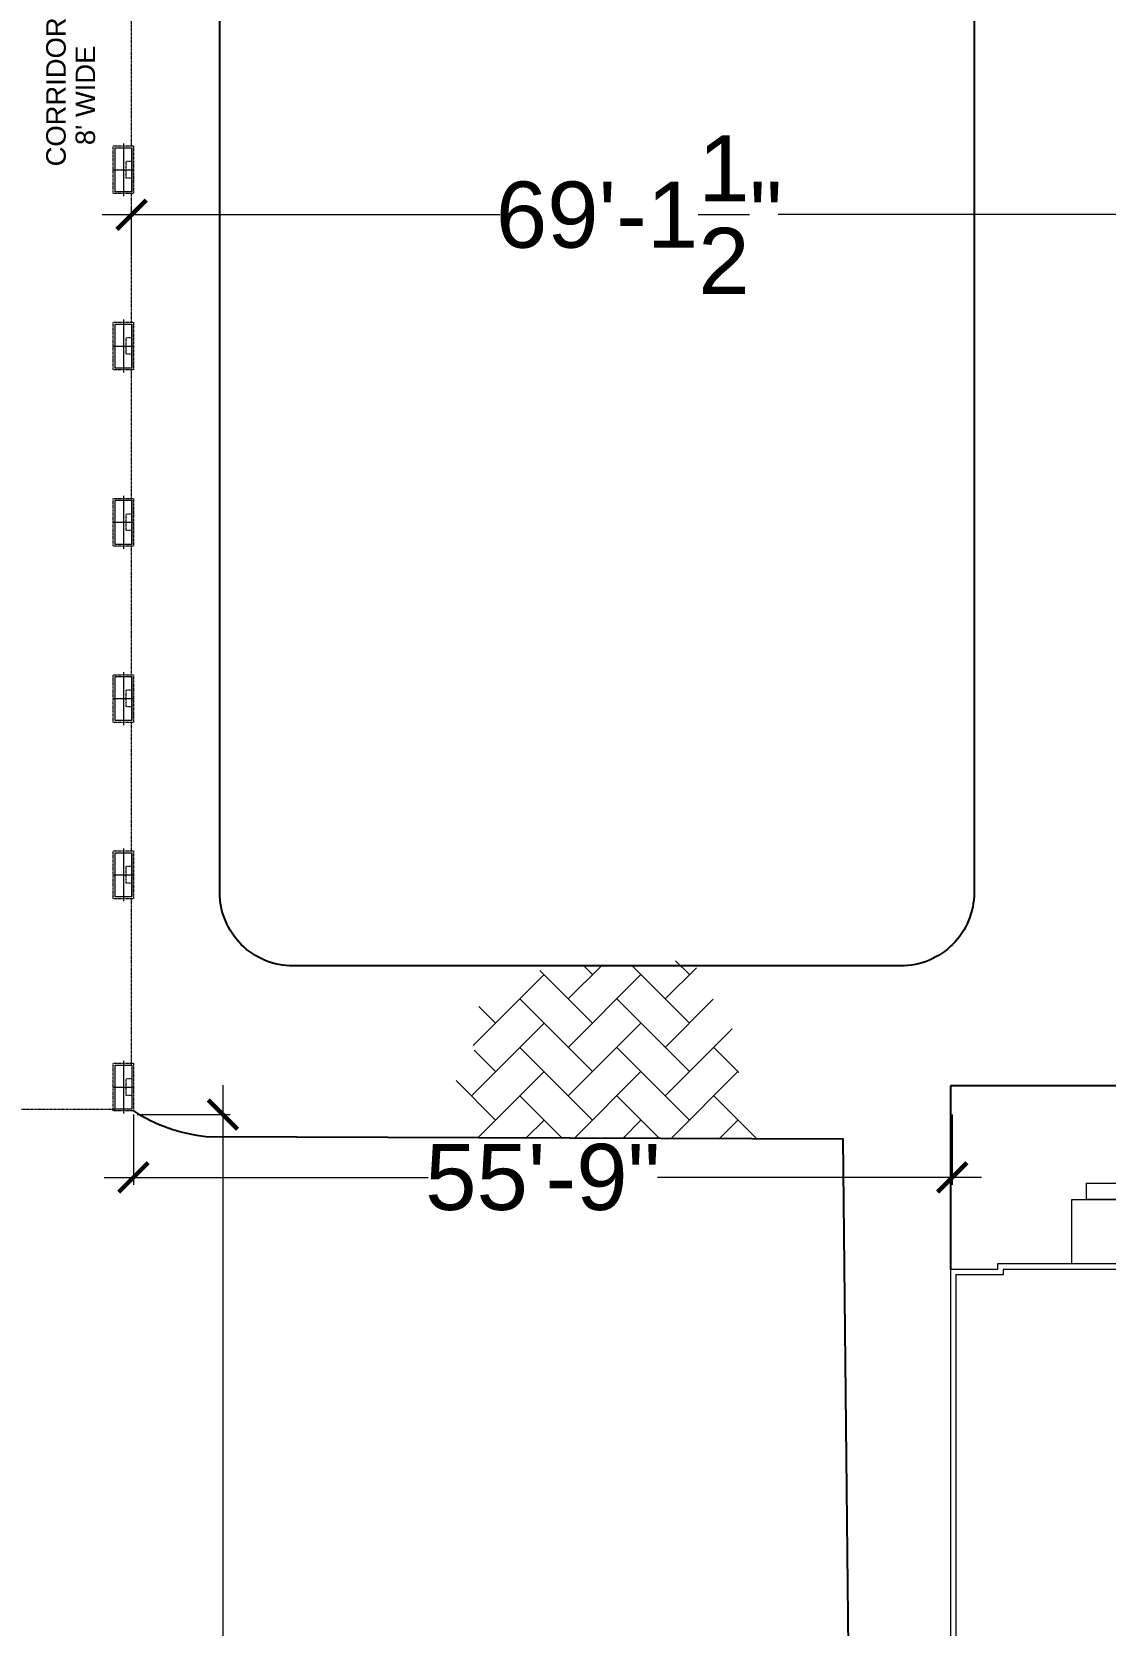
# Model space of a CAD drawing. Header units: inches. Extents: x -110725 to 51121, y 8404 to 44825.
# Drawn here: x 41891 to 42768, y 21307 to 22609 of the extents above; entities that cross this region are included whole.
import ezdxf

# ---------------------------------------------------------------- set-up
doc = ezdxf.new("R2010")
doc.units = ezdxf.units.IN
doc.header["$LTSCALE"] = 0.1
doc.header["$MEASUREMENT"] = 0
doc.linetypes.add('DASHED2', pattern=[0.375, 0.25, -0.125])
doc.layers.get('0').update_dxf_attribs({"color": 1, "lineweight": 0})
doc.layers.get('Defpoints').update_dxf_attribs({"lineweight": 0})
for name, color, linetype, lineweight in [('Col.', 4, 'Continuous', 0), ('dim', 252, 'Continuous', 0), ('HATCH', 5, 'Continuous', 5), ('TEXT', 3, 'Continuous', 0), ('WALL', 7, 'Continuous', 0), ('WIN', 160, 'Continuous', 0)]:
    doc.layers.add(name, color=color, linetype=linetype, lineweight=lineweight)
doc.layers.add('GREEN BELT', color=80, linetype='Continuous')
doc.styles.add('as', font='arial.ttf')
doc.styles.add('EHSAN', font='arial.ttf', dxfattribs={"height": 54})
doc.dimstyles.new('DIM1', dxfattribs={"dimtxt": 54, "dimasz": 6, "dimexe": 6, "dimexo": 3, "dimgap": 1, "dimtad": 0, "dimzin": 0, "dimdsep": 46, "dimlunit": 4, "dimtxsty": 'EHSAN', "dimblk": 'ARCHTICK', "dimcen": 3, "dimdle": 6, "dimclrd": 4, "dimclre": 4, "dimclrt": 6, "dimadec": 0, "dimazin": 0, "dimtfac": 1, "dimtofl": 0, "dimtmove": 1, "dimatfit": 3, "dimldrblk": 'ARCHTICK', "dimfxl": 4, "dimtolj": 1, "dimtzin": 3, "dimlwd": -1, "dimlwe": -1, "dimarcsym": 0})

# ---------------------------------------------------------------- blocks, each defined once
blk = doc.blocks.new('_ArchTick')
at = {"color": 0, "linetype": 'ByBlock', "const_width": 0.15}
blk.add_lwpolyline([(-0.5, -0.5), (0.5, 0.5)], dxfattribs=at)
blk = doc.blocks.new('*D2551')
at = {"layer": 'Defpoints', "color": 0, "transparency": 16777216}
for p in [(41973.7, 21727), (42642.7, 21727), (42642.7, 21672.7)]:
    blk.add_point(p, dxfattribs=at)
at = {"layer": 'dim', "color": 4, "transparency": 16777216}
for p, q in [((41973.7, 21724), (41973.7, 21666.7)), ((42642.7, 21724), (42642.7, 21666.7)), ((41949.7, 21672.7), (42214.5, 21672.7)), ((42666.7, 21672.7), (42402, 21672.7))]:
    blk.add_line(p, q, dxfattribs=at)
at = {"layer": 'dim', "color": 4, "transparency": 16777216, "xscale": 24, "yscale": 24, "zscale": 24, "rotation": 180}
blk.add_blockref('_ArchTick', (41973.7, 21672.7), dxfattribs=at)
at = {"layer": 'dim', "color": 4, "transparency": 16777216, "xscale": 24, "yscale": 24, "zscale": 24}
blk.add_blockref('_ArchTick', (42642.7, 21672.7), dxfattribs=at)
at = {"layer": 'dim', "color": 6, "transparency": 16777216, "insert": (42308.2, 21672.7), "char_height": 54, "attachment_point": 5, "style": 'EHSAN'}
blk.add_mtext('\\A1;55\'-9"', dxfattribs=at)
blk = doc.blocks.new('*D2552')
at = {"layer": 'Defpoints', "color": 0, "transparency": 16777216}
for p in [(41973.7, 21724), (41973.7, 20285.4), (42046.8, 20285.4)]:
    blk.add_point(p, dxfattribs=at)
at = {"layer": 'dim', "color": 4, "transparency": 16777216}
for p, q in [((42046.8, 21748), (42046.8, 21157.5)), ((41976.7, 21724), (42052.8, 21724)), ((42046.8, 20261.4), (42046.8, 20851.8)), ((41976.7, 20285.4), (42052.8, 20285.4))]:
    blk.add_line(p, q, dxfattribs=at)
at = {"layer": 'dim', "color": 4, "transparency": 16777216, "xscale": 24, "yscale": 24, "zscale": 24}
for p, rotation in [((42046.8, 21724), 90), ((42046.8, 20285.4), 270)]:
    blk.add_blockref('_ArchTick', p, dxfattribs=dict(at, rotation=rotation))
at = {"layer": 'dim', "color": 6, "transparency": 16777216, "insert": (42046.8, 21004.7), "char_height": 54, "attachment_point": 5, "rotation": 90, "style": 'EHSAN'}
blk.add_mtext('\\A1;119\'-10{\\H1x;\\S1/2;}"', dxfattribs=at)
blk = doc.blocks.new('SDAFSDAF')
at = {"layer": 'Col.', "linetype": 'Continuous'}
blk.add_lwpolyline([(-24449.1, 37386.1), (-24462.6, 37386.1), (-24462.6, 37422.1), (-24449.1, 37422.1)], close=True, dxfattribs=at)
at = {"layer": 'dim', "linetype": 'Continuous'}
for p, q in [((-24455.9, 37425.7), (-24455.9, 37382.5)), ((-24464, 37404.1), (-24447.8, 37404.1))]:
    blk.add_line(p, q, dxfattribs=at)
blk = doc.blocks.new('*D2561')
at = {"layer": 'Defpoints', "color": 0, "transparency": 16777216}
for p in [(41972.2, 22459.2), (41972.2, 22423.9), (42801.6, 22407.5)]:
    blk.add_point(p, dxfattribs=at)
at = {"layer": 'dim', "color": 4, "transparency": 16777216}
for p, q in [((41948.2, 22459.2), (42273.4, 22459.2)), ((41972.2, 22426.9), (41972.2, 22465.2)), ((42825.6, 22459.2), (42500.5, 22459.2)), ((42801.6, 22410.5), (42801.6, 22465.2))]:
    blk.add_line(p, q, dxfattribs=at)
at = {"layer": 'dim', "color": 4, "transparency": 16777216, "xscale": 24, "yscale": 24, "zscale": 24, "rotation": 180}
blk.add_blockref('_ArchTick', (41972.2, 22459.2), dxfattribs=at)
at = {"layer": 'dim', "color": 4, "transparency": 16777216, "xscale": 24, "yscale": 24, "zscale": 24}
blk.add_blockref('_ArchTick', (42801.6, 22459.2), dxfattribs=at)
at = {"layer": 'dim', "color": 6, "transparency": 16777216, "insert": (42386.9, 22459.2), "char_height": 54, "attachment_point": 5, "style": 'EHSAN'}
blk.add_mtext('\\A1;69\'-1{\\H1x;\\S1/2;}"', dxfattribs=at)
blk = doc.blocks.new('A$C09981591')
at = {"layer": 'WALL', "linetype": 'Continuous'}
for points in [[(111.2, 853.5), (795.1, 853.5), (795.1, 840), (111.2, 840)], [(99.2, 840), (807.2, 840), (807.2, 787.5), (99.2, 787.5)], [(0, 0), (903, 0), (903, 783), (867.4, 783), (867.4, 787.5), (38.6, 787.5), (38.6, 783), (0, 783)], [(4.5, 4.5), (898.5, 4.5), (898.5, 778.5), (862.9, 778.5), (862.9, 783), (43.1, 783), (43.1, 778.5), (4.5, 778.5)]]:
    blk.add_lwpolyline(points, close=True, dxfattribs=at)

msp = doc.modelspace()

# ---------------------------------------------------------------- hatches: boundary and pattern name
at = {"layer": 'HATCH'}
h = msp.add_hatch(dxfattribs=at)
h.set_pattern_fill('AR-HBONE', color=251, scale=7)
h.set_pattern_definition([(45, (77967.188, 0), (3e-15, 39.59798), [84, -28]), (135, (77986.987, 19.8), (3e-15, 39.59798), [84, -28])])
edge = h.paths.add_edge_path()
edge.add_line((42250.84291, 21705.33643), (42491.99121, 21704.42564))
edge.add_arc((42464.44898, 21717.64564), 30.55066, 334.35945682, 453.26703682)
edge.add_arc((42433.78553, 21771.20656), 36.99006, 321.43452144, 431.43452134)
edge.add_arc((42415.15792, 21817.38786), 32.37316, 339.91726976, 478.6898586)
edge.add_arc((42387.93593, 18932.15196), 2913.65806, 89.77030435, 90.95093619)
edge.add_arc((42329.67768, 21780.28539), 65.87193, 81.3538965, 133.09207362)
edge.add_arc((42286.5541, 21791.44647), 36.99006, 92.91069259, 202.91069249)
edge.add_arc((42274.10909, 21747.03745), 36.99006, 125.77973538, 235.77973528)
edge.add_arc((42287.75806, 21702.98356), 36.99006, 158.64877817, 176.35305264)

# ---------------------------------------------------------------- linework, layer by layer
at = {"layer": 'GREEN BELT', "linetype": 'Continuous'}
for p, q in [((43544.23664, 21747.56505), (42641.23664, 21747.56505)), ((42641.23664, 21747.56505), (42641.23664, 21597.56505))]:
    msp.add_line(p, q, dxfattribs=at)
at = {"layer": 'GREEN BELT', "linetype": 'Continuous', "elevation": 27.16259}
msp.add_lwpolyline([(42631.46689, 23124.94238, -0.2636513242), (42660.63644, 23073.46924), (42660.63644, 21905.40873, -0.4142135624), (42600.63644, 21845.40873), (42104.23664, 21845.40873, -0.4142135624), (42044.23664, 21905.40873), (42044.23664, 23304.85978, -0.4142135624), (42104.23664, 23364.85978), (42214.31711, 23364.85978, -0.1357385129), (42245.14756, 23356.33292), (42631.46689, 23124.94238)], format="xyb", dxfattribs=at)
at = {"layer": 'GREEN BELT', "linetype": 'Continuous', "elevation": 3.81229}
msp.add_lwpolyline([(42032.99256, 21706.15923), (42553.49287, 21704.19336), (42566.12481, 20480.70056), (42639.62261, 20479.40266)], dxfattribs=at)
at = {"layer": 'GREEN BELT', "linetype": 'Continuous'}
msp.add_arc((42047.05479, 21841.07343, 27.16259), 135.64508, 237.2813198, 264.04949821, dxfattribs=at)
at = {"layer": 'WALL', "elevation": 27.16259}
for points in [[(41972.23664, 22477.85539), (41958.73664, 22477.85539), (41958.73664, 22513.85539), (41972.23664, 22513.85539)], [(41972.23664, 22333.85539), (41958.73664, 22333.85539), (41958.73664, 22369.85539), (41972.23664, 22369.85539)], [(41972.23664, 22189.85539), (41958.73664, 22189.85539), (41958.73664, 22225.85539), (41972.23664, 22225.85539)], [(41972.23664, 22045.85539), (41958.73664, 22045.85539), (41958.73664, 22081.85539), (41972.23664, 22081.85539)], [(41972.23664, 21901.85539), (41958.73664, 21901.85539), (41958.73664, 21937.85539), (41972.23664, 21937.85539)]]:
    msp.add_lwpolyline(points, close=True, dxfattribs=at)
at = {"layer": 'WIN', "linetype": 'DASHED2'}
for p, q in [((41972.23664, 22502.60539), (41967.73664, 22502.60539)), ((41967.73664, 22489.10539), (41967.73664, 22502.60539)), ((41972.23664, 22489.10539), (41967.73664, 22489.10539)), ((41972.23664, 22358.60539), (41967.73664, 22358.60539)), ((41967.73664, 22345.10539), (41967.73664, 22358.60539)), ((41972.23664, 22345.10539), (41967.73664, 22345.10539)), ((41972.23664, 22214.60539), (41967.73664, 22214.60539)), ((41967.73664, 22201.10539), (41967.73664, 22214.60539)), ((41972.23664, 22201.10539), (41967.73664, 22201.10539)), ((41972.23664, 22070.60539), (41967.73664, 22070.60539)), ((41967.73664, 22057.10539), (41967.73664, 22070.60539)), ((41972.23664, 22057.10539), (41967.73664, 22057.10539)), ((41972.23664, 21926.60539), (41967.73664, 21926.60539)), ((41967.73664, 21913.10539), (41967.73664, 21926.60539)), ((41972.23664, 21913.10539), (41967.73664, 21913.10539)), ((41972.23664, 21753.20053), (41967.73664, 21753.20053)), ((41967.73664, 21739.70053), (41967.73664, 21753.20053)), ((41972.23664, 21739.70053), (41967.73664, 21739.70053))]:
    msp.add_line(p, q, dxfattribs=at)
at = {"layer": 'WIN', "linetype": 'DASHED2', "elevation": 27.16259}
for points in [[(41972.23664, 22515.35539), (41972.23664, 22620.35539)], [(41972.23664, 22371.35539), (41972.23664, 22476.35539)], [(41972.23664, 22227.35539), (41972.23664, 22332.35539)], [(41972.23664, 22083.35539), (41972.23664, 22188.35539)], [(41972.23664, 21939.35539), (41972.23664, 22044.35539)], [(41972.23664, 21764.45053), (41972.23664, 21900.35539)], [(41800.33178, 21728.45053), (41958.73664, 21728.45053)]]:
    msp.add_lwpolyline(points, dxfattribs=at)
for points in [[(41973.73664, 22476.35539), (41957.23664, 22476.35539), (41957.23664, 22515.35539), (41973.73664, 22515.35539)], [(41973.73664, 22332.35539), (41957.23664, 22332.35539), (41957.23664, 22371.35539), (41973.73664, 22371.35539)], [(41973.73664, 22188.35539), (41957.23664, 22188.35539), (41957.23664, 22227.35539), (41973.73664, 22227.35539)], [(41973.73664, 22044.35539), (41957.23664, 22044.35539), (41957.23664, 22083.35539), (41973.73664, 22083.35539)], [(41973.73664, 21900.35539), (41957.23664, 21900.35539), (41957.23664, 21939.35539), (41973.73664, 21939.35539)], [(41973.73664, 21726.95053), (41957.23664, 21726.95053), (41957.23664, 21765.95053), (41973.73664, 21765.95053)]]:
    msp.add_lwpolyline(points, close=True, dxfattribs=at)

# ---------------------------------------------------------------- block references
at = {"layer": 'Col.', "linetype": 'Continuous'}
for p in [(66421.37935, -14908.25068, 27.16259), (66421.37935, -15052.25068, 27.16259), (66421.37935, -15196.25068, 27.16259), (66421.37935, -15340.25068, 27.16259), (66421.37935, -15484.25068, 27.16259), (66421.37935, -15657.65554, 27.16259)]:
    msp.add_blockref('SDAFSDAF', p, dxfattribs=at)
at = {"layer": 'WALL'}
msp.add_blockref('A$C09981591', (42641.23664, 20814.56505), dxfattribs=at)

# ---------------------------------------------------------------- texts
at = {"layer": 'TEXT', "style": 'as'}
for s, p in [('CORRIDOR', (41918.41346, 22498.63848)), ("8' WIDE", (41942.37006, 22515.99856))]:
    msp.add_text(s, height=16, rotation=90, dxfattribs=at).set_placement(p)

# ---------------------------------------------------------------- dimensions: what is measured, and where the dimension line sits
at = {"layer": 'dim'}
for base, p1, p2, picture, middle in [((41972.23664, 22459.21651, 27.16259), (42801.63644, 22407.4645, 27.16259), (41972.23664, 22423.85539, 27.16259), '*D2561', (42386.93654, 22459.21651, 27.16259)), ((42642.73664, 21672.74203, 27.16259), (41973.73664, 21726.95053, 27.16259), (42642.73664, 21726.95053, 27.16259), '*D2551', (42308.23664, 21672.74203, 27.16259))]:
    dim = msp.add_linear_dim(base=base, p1=p1, p2=p2, dimstyle='DIM1', override={"dimtxt": 36, "dimasz": 24, "dimdle": 24}, dxfattribs=at)
    dim.commit()
    dim.dimension.update_dxf_attribs({"geometry": picture, "text_midpoint": middle})
dim = msp.add_linear_dim(base=(42046.79783, 20285.37582, 27.16259), p1=(41973.73664, 21723.95053, 27.16259), p2=(41973.73664, 20285.37582, 27.16259), angle=90, dimstyle='DIM1', override={"dimtxt": 36, "dimasz": 24, "dimdle": 24}, dxfattribs=at)
dim.commit()
dim.dimension.update_dxf_attribs({"geometry": '*D2552', "text_midpoint": (42046.79783, 21004.66318, 27.16259)})

doc.saveas('drawing.dxf')
